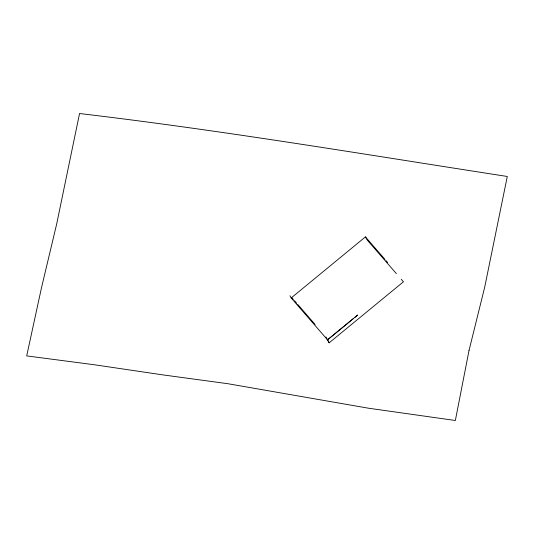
<?xml version="1.0" encoding="UTF-8"?>
<svg xmlns="http://www.w3.org/2000/svg" width="534" height="534" viewBox="0 0 534 534"><rect width="100%" height="100%" fill="white"/><g stroke="black" fill="none" stroke-linecap="round" stroke-linejoin="round"><path stroke-width="0.8" d="M401.274 279.289L403.444 281.792L329.171 342.821L327.536 339.858L291.184 297.952L365.423 236.889L384.954 259.404M327.502 339.818L353.114 318.778M355.03 317.196L357.593 315.093M327.536 339.858L357.613 315.113M386.042 260.652L387.671 262.528M396.395 273.662L367.098 239.886L365.423 236.889M291.731 297.545L293.36 299.42M294.448 300.669L296.617 303.172M297.698 304.42L315.06 324.438M325.914 336.947L329.171 342.821M289.969 295.769L291.184 297.952M469.006 350.544L455.348 420.498L368.507 408.21L227.918 383.719L162.61 374.855L94.558 364.789L26.7 355.898L41.452 287.919L56.704 223.873L79.553 113.502L80.06 113.582C223.052 130.503 365.042 154.473 507.3 176.474L484.685 287.265L469.006 350.544"/></g></svg>
